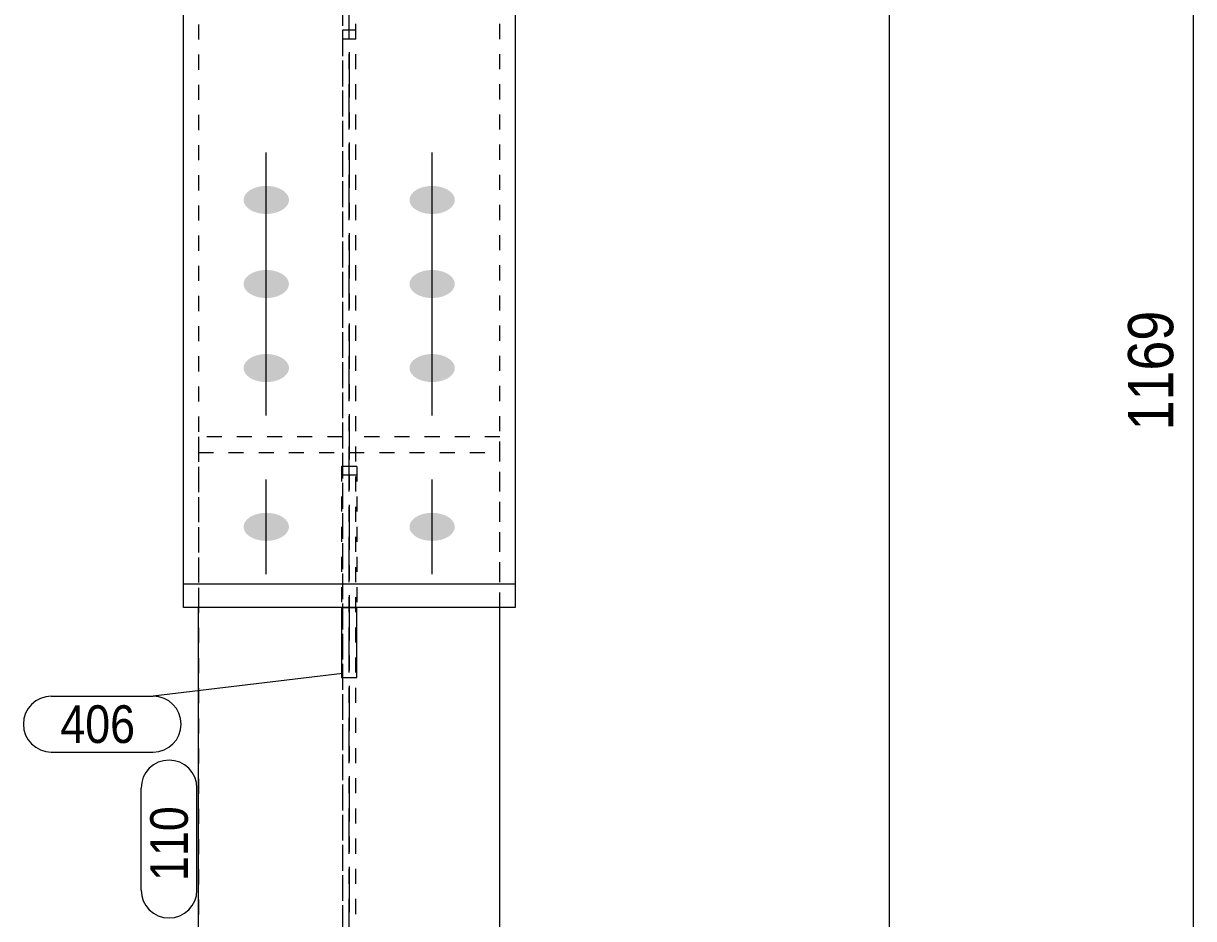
# Model space of a CAD drawing. Header units: millimetres. Extents: x 2 to 579, y 1 to 825.
# Drawn here: x 70.3 to 147.9, y 605.7 to 665 of the extents above; entities that cross this region are included whole.
import ezdxf

# ---------------------------------------------------------------- set-up
doc = ezdxf.new("R2010")
doc.units = ezdxf.units.MM
for name, pattern in [('XKITLINE00', [0]), ('XKITLINE01', [4, 1, -1, 1, -1]), ('XKITLINE03', [6, 3, -1, 1, -1])]:
    doc.linetypes.add(name, pattern=pattern)
for name, color, linetype, lineweight in [('Bolt', 3, 'Continuous', 0), ('Dimensions', 7, 'Continuous', 0), ('Part', 2, 'Continuous', 0), ('PartMark', 7, 'Continuous', 0)]:
    doc.layers.add(name, color=color, linetype=linetype, lineweight=lineweight)
doc.styles.add('ARIAL', font='ARIAL.TTF')

# ---------------------------------------------------------------- blocks, each defined once
blk = doc.blocks.new('*A30')
at = {"layer": 'Bolt'}
for points in [[(86.36, 652.395), (86.323, 652.396), (86.286, 652.398), (86.25, 652.4), (86.213, 652.402), (86.177, 652.405), (86.14, 652.409), (86.104, 652.413), (86.068, 652.418), (86.032, 652.423), (85.997, 652.429), (85.961, 652.435), (85.926, 652.442), (85.891, 652.449), (85.857, 652.457), (85.823, 652.466), (85.789, 652.475), (85.755, 652.484), (85.722, 652.494), (85.69, 652.505), (85.657, 652.516), (85.625, 652.527), (85.594, 652.539), (85.563, 652.552), (85.533, 652.564), (85.503, 652.578), (85.474, 652.592), (85.445, 652.606), (85.417, 652.621), (85.389, 652.636), (85.362, 652.651), (85.336, 652.667), (85.31, 652.683), (85.285, 652.7), (85.261, 652.717), (85.237, 652.735), (85.214, 652.752), (85.192, 652.771), (85.17, 652.789), (85.149, 652.808), (85.129, 652.827), (85.11, 652.846), (85.091, 652.866), (85.074, 652.886), (85.057, 652.906), (85.041, 652.927), (85.025, 652.947), (85.011, 652.968), (84.997, 652.99), (84.984, 653.011), (84.972, 653.032), (84.961, 653.054), (84.951, 653.076), (84.942, 653.098), (84.933, 653.12), (84.925, 653.143), (84.919, 653.165), (84.913, 653.187), (84.908, 653.21), (84.904, 653.233), (84.901, 653.255), (84.898, 653.278), (84.897, 653.301), (84.897, 653.324), (84.897, 653.347), (84.898, 653.369), (84.901, 653.392), (84.904, 653.415), (84.908, 653.437), (84.913, 653.46), (84.919, 653.482), (84.925, 653.505), (84.933, 653.527), (84.942, 653.549), (84.951, 653.571), (84.961, 653.593), (84.972, 653.615), (84.984, 653.637), (84.997, 653.658), (85.011, 653.679), (85.025, 653.7), (85.041, 653.721), (85.057, 653.741), (85.074, 653.761), (85.091, 653.781), (85.11, 653.801), (85.129, 653.821), (85.149, 653.84), (85.17, 653.858), (85.192, 653.877), (85.214, 653.895), (85.237, 653.913), (85.261, 653.93), (85.285, 653.947), (85.31, 653.964), (85.336, 653.98), (85.362, 653.996), (85.389, 654.012), (85.417, 654.027), (85.445, 654.042), (85.474, 654.056), (85.503, 654.07), (85.533, 654.083), (85.563, 654.096), (85.594, 654.108), (85.625, 654.12), (85.657, 654.132), (85.69, 654.143), (85.722, 654.153), (85.755, 654.163), (85.789, 654.173), (85.823, 654.182), (85.857, 654.19), (85.891, 654.198), (85.926, 654.206), (85.961, 654.212), (85.997, 654.219), (86.032, 654.225), (86.068, 654.23), (86.104, 654.235), (86.14, 654.239), (86.177, 654.242), (86.213, 654.245), (86.25, 654.248), (86.286, 654.25), (86.323, 654.251), (86.36, 654.252), (86.397, 654.252), (86.433, 654.252), (86.47, 654.251), (86.507, 654.25), (86.544, 654.248), (86.58, 654.245), (86.617, 654.242), (86.653, 654.239), (86.689, 654.235), (86.725, 654.23), (86.761, 654.225), (86.797, 654.219), (86.832, 654.212), (86.867, 654.206), (86.902, 654.198), (86.936, 654.19), (86.971, 654.182), (87.004, 654.173), (87.038, 654.163), (87.071, 654.153), (87.104, 654.143), (87.136, 654.132), (87.168, 654.12), (87.199, 654.108), (87.23, 654.096), (87.26, 654.083), (87.29, 654.07), (87.319, 654.056), (87.348, 654.042), (87.376, 654.027), (87.404, 654.012), (87.431, 653.996), (87.457, 653.98), (87.483, 653.964), (87.508, 653.947), (87.532, 653.93), (87.556, 653.913), (87.579, 653.895), (87.601, 653.877), (87.623, 653.858), (87.644, 653.84), (87.664, 653.821), (87.683, 653.801), (87.702, 653.781), (87.719, 653.761), (87.736, 653.741), (87.753, 653.721), (87.768, 653.7), (87.782, 653.679), (87.796, 653.658), (87.809, 653.637), (87.821, 653.615), (87.832, 653.593), (87.842, 653.571), (87.852, 653.549), (87.86, 653.527), (87.868, 653.505), (87.875, 653.482), (87.88, 653.46), (87.885, 653.437), (87.889, 653.415), (87.893, 653.392), (87.895, 653.369), (87.896, 653.347), (87.897, 653.324), (87.896, 653.301), (87.895, 653.278), (87.893, 653.255), (87.889, 653.233), (87.885, 653.21), (87.88, 653.187), (87.875, 653.165), (87.868, 653.143), (87.86, 653.12), (87.852, 653.098), (87.842, 653.076), (87.832, 653.054), (87.821, 653.032), (87.809, 653.011), (87.796, 652.99), (87.782, 652.968), (87.768, 652.947), (87.753, 652.927), (87.736, 652.906), (87.719, 652.886), (87.702, 652.866), (87.683, 652.846), (87.664, 652.827), (87.644, 652.808), (87.623, 652.789), (87.601, 652.771), (87.579, 652.752), (87.556, 652.735), (87.532, 652.717), (87.508, 652.7), (87.483, 652.683), (87.457, 652.667), (87.431, 652.651), (87.404, 652.636), (87.376, 652.621), (87.348, 652.606), (87.319, 652.592), (87.29, 652.578), (87.26, 652.564), (87.23, 652.552), (87.199, 652.539), (87.168, 652.527), (87.136, 652.516), (87.104, 652.505), (87.071, 652.494), (87.038, 652.484), (87.004, 652.475), (86.971, 652.466), (86.936, 652.457), (86.902, 652.449), (86.867, 652.442), (86.832, 652.435), (86.797, 652.429), (86.761, 652.423), (86.725, 652.418), (86.689, 652.413), (86.653, 652.409), (86.617, 652.405), (86.58, 652.402), (86.544, 652.4), (86.507, 652.398), (86.47, 652.396), (86.433, 652.395), (86.397, 652.395)], [(97.36, 652.395), (97.323, 652.396), (97.286, 652.398), (97.25, 652.4), (97.213, 652.402), (97.177, 652.405), (97.14, 652.409), (97.104, 652.413), (97.068, 652.418), (97.032, 652.423), (96.997, 652.429), (96.961, 652.435), (96.926, 652.442), (96.891, 652.449), (96.857, 652.457), (96.823, 652.466), (96.789, 652.475), (96.755, 652.484), (96.722, 652.494), (96.69, 652.505), (96.657, 652.516), (96.625, 652.527), (96.594, 652.539), (96.563, 652.552), (96.533, 652.564), (96.503, 652.578), (96.474, 652.592), (96.445, 652.606), (96.417, 652.621), (96.389, 652.636), (96.362, 652.651), (96.336, 652.667), (96.31, 652.683), (96.285, 652.7), (96.261, 652.717), (96.237, 652.735), (96.214, 652.752), (96.192, 652.771), (96.17, 652.789), (96.149, 652.808), (96.129, 652.827), (96.11, 652.846), (96.091, 652.866), (96.074, 652.886), (96.057, 652.906), (96.041, 652.927), (96.025, 652.947), (96.011, 652.968), (95.997, 652.99), (95.984, 653.011), (95.972, 653.032), (95.961, 653.054), (95.951, 653.076), (95.942, 653.098), (95.933, 653.12), (95.925, 653.143), (95.919, 653.165), (95.913, 653.187), (95.908, 653.21), (95.904, 653.233), (95.901, 653.255), (95.898, 653.278), (95.897, 653.301), (95.897, 653.324), (95.897, 653.347), (95.898, 653.369), (95.901, 653.392), (95.904, 653.415), (95.908, 653.437), (95.913, 653.46), (95.919, 653.482), (95.925, 653.505), (95.933, 653.527), (95.942, 653.549), (95.951, 653.571), (95.961, 653.593), (95.972, 653.615), (95.984, 653.637), (95.997, 653.658), (96.011, 653.679), (96.025, 653.7), (96.041, 653.721), (96.057, 653.741), (96.074, 653.761), (96.091, 653.781), (96.11, 653.801), (96.129, 653.821), (96.149, 653.84), (96.17, 653.858), (96.192, 653.877), (96.214, 653.895), (96.237, 653.913), (96.261, 653.93), (96.285, 653.947), (96.31, 653.964), (96.336, 653.98), (96.362, 653.996), (96.389, 654.012), (96.417, 654.027), (96.445, 654.042), (96.474, 654.056), (96.503, 654.07), (96.533, 654.083), (96.563, 654.096), (96.594, 654.108), (96.625, 654.12), (96.657, 654.132), (96.69, 654.143), (96.722, 654.153), (96.755, 654.163), (96.789, 654.173), (96.823, 654.182), (96.857, 654.19), (96.891, 654.198), (96.926, 654.206), (96.961, 654.212), (96.997, 654.219), (97.032, 654.225), (97.068, 654.23), (97.104, 654.235), (97.14, 654.239), (97.177, 654.242), (97.213, 654.245), (97.25, 654.248), (97.286, 654.25), (97.323, 654.251), (97.36, 654.252), (97.397, 654.252), (97.433, 654.252), (97.47, 654.251), (97.507, 654.25), (97.544, 654.248), (97.58, 654.245), (97.617, 654.242), (97.653, 654.239), (97.689, 654.235), (97.725, 654.23), (97.761, 654.225), (97.797, 654.219), (97.832, 654.212), (97.867, 654.206), (97.902, 654.198), (97.936, 654.19), (97.971, 654.182), (98.004, 654.173), (98.038, 654.163), (98.071, 654.153), (98.104, 654.143), (98.136, 654.132), (98.168, 654.12), (98.199, 654.108), (98.23, 654.096), (98.26, 654.083), (98.29, 654.07), (98.319, 654.056), (98.348, 654.042), (98.376, 654.027), (98.404, 654.012), (98.431, 653.996), (98.457, 653.98), (98.483, 653.964), (98.508, 653.947), (98.532, 653.93), (98.556, 653.913), (98.579, 653.895), (98.601, 653.877), (98.623, 653.858), (98.644, 653.84), (98.664, 653.821), (98.683, 653.801), (98.702, 653.781), (98.719, 653.761), (98.736, 653.741), (98.753, 653.721), (98.768, 653.7), (98.782, 653.679), (98.796, 653.658), (98.809, 653.637), (98.821, 653.615), (98.832, 653.593), (98.842, 653.571), (98.852, 653.549), (98.86, 653.527), (98.868, 653.505), (98.875, 653.482), (98.88, 653.46), (98.885, 653.437), (98.889, 653.415), (98.893, 653.392), (98.895, 653.369), (98.896, 653.347), (98.897, 653.324), (98.896, 653.301), (98.895, 653.278), (98.893, 653.255), (98.889, 653.233), (98.885, 653.21), (98.88, 653.187), (98.875, 653.165), (98.868, 653.143), (98.86, 653.12), (98.852, 653.098), (98.842, 653.076), (98.832, 653.054), (98.821, 653.032), (98.809, 653.011), (98.796, 652.99), (98.782, 652.968), (98.768, 652.947), (98.753, 652.927), (98.736, 652.906), (98.719, 652.886), (98.702, 652.866), (98.683, 652.846), (98.664, 652.827), (98.644, 652.808), (98.623, 652.789), (98.601, 652.771), (98.579, 652.752), (98.556, 652.735), (98.532, 652.717), (98.508, 652.7), (98.483, 652.683), (98.457, 652.667), (98.431, 652.651), (98.404, 652.636), (98.376, 652.621), (98.348, 652.606), (98.319, 652.592), (98.29, 652.578), (98.26, 652.564), (98.23, 652.552), (98.199, 652.539), (98.168, 652.527), (98.136, 652.516), (98.104, 652.505), (98.071, 652.494), (98.038, 652.484), (98.004, 652.475), (97.971, 652.466), (97.936, 652.457), (97.902, 652.449), (97.867, 652.442), (97.832, 652.435), (97.797, 652.429), (97.761, 652.423), (97.725, 652.418), (97.689, 652.413), (97.653, 652.409), (97.617, 652.405), (97.58, 652.402), (97.544, 652.4), (97.507, 652.398), (97.47, 652.396), (97.433, 652.395), (97.397, 652.395)], [(86.36, 646.823), (86.323, 646.824), (86.286, 646.826), (86.25, 646.828), (86.213, 646.83), (86.177, 646.833), (86.14, 646.837), (86.104, 646.841), (86.068, 646.846), (86.032, 646.851), (85.997, 646.857), (85.961, 646.863), (85.926, 646.87), (85.891, 646.877), (85.857, 646.885), (85.823, 646.894), (85.789, 646.903), (85.755, 646.912), (85.722, 646.922), (85.69, 646.933), (85.657, 646.944), (85.625, 646.955), (85.594, 646.967), (85.563, 646.98), (85.533, 646.993), (85.503, 647.006), (85.474, 647.02), (85.445, 647.034), (85.417, 647.049), (85.389, 647.064), (85.362, 647.079), (85.336, 647.095), (85.31, 647.112), (85.285, 647.128), (85.261, 647.145), (85.237, 647.163), (85.214, 647.181), (85.192, 647.199), (85.17, 647.217), (85.149, 647.236), (85.129, 647.255), (85.11, 647.274), (85.091, 647.294), (85.074, 647.314), (85.057, 647.334), (85.041, 647.355), (85.025, 647.376), (85.011, 647.396), (84.997, 647.418), (84.984, 647.439), (84.972, 647.461), (84.961, 647.482), (84.951, 647.504), (84.942, 647.526), (84.933, 647.548), (84.925, 647.571), (84.919, 647.593), (84.913, 647.616), (84.908, 647.638), (84.904, 647.661), (84.901, 647.684), (84.898, 647.706), (84.897, 647.729), (84.897, 647.752), (84.897, 647.775), (84.898, 647.797), (84.901, 647.82), (84.904, 647.843), (84.908, 647.866), (84.913, 647.888), (84.919, 647.911), (84.925, 647.933), (84.933, 647.955), (84.942, 647.977), (84.951, 648), (84.961, 648.021), (84.972, 648.043), (84.984, 648.065), (84.997, 648.086), (85.011, 648.107), (85.025, 648.128), (85.041, 648.149), (85.057, 648.169), (85.074, 648.19), (85.091, 648.21), (85.11, 648.229), (85.129, 648.249), (85.149, 648.268), (85.17, 648.287), (85.192, 648.305), (85.214, 648.323), (85.237, 648.341), (85.261, 648.358), (85.285, 648.375), (85.31, 648.392), (85.336, 648.409), (85.362, 648.424), (85.389, 648.44), (85.417, 648.455), (85.445, 648.47), (85.474, 648.484), (85.503, 648.498), (85.533, 648.511), (85.563, 648.524), (85.594, 648.536), (85.625, 648.548), (85.657, 648.56), (85.69, 648.571), (85.722, 648.581), (85.755, 648.591), (85.789, 648.601), (85.823, 648.61), (85.857, 648.618), (85.891, 648.626), (85.926, 648.634), (85.961, 648.641), (85.997, 648.647), (86.032, 648.653), (86.068, 648.658), (86.104, 648.663), (86.14, 648.667), (86.177, 648.67), (86.213, 648.674), (86.25, 648.676), (86.286, 648.678), (86.323, 648.679), (86.36, 648.68), (86.397, 648.681), (86.433, 648.68), (86.47, 648.679), (86.507, 648.678), (86.544, 648.676), (86.58, 648.674), (86.617, 648.67), (86.653, 648.667), (86.689, 648.663), (86.725, 648.658), (86.761, 648.653), (86.797, 648.647), (86.832, 648.641), (86.867, 648.634), (86.902, 648.626), (86.936, 648.618), (86.971, 648.61), (87.004, 648.601), (87.038, 648.591), (87.071, 648.581), (87.104, 648.571), (87.136, 648.56), (87.168, 648.548), (87.199, 648.536), (87.23, 648.524), (87.26, 648.511), (87.29, 648.498), (87.319, 648.484), (87.348, 648.47), (87.376, 648.455), (87.404, 648.44), (87.431, 648.424), (87.457, 648.409), (87.483, 648.392), (87.508, 648.375), (87.532, 648.358), (87.556, 648.341), (87.579, 648.323), (87.601, 648.305), (87.623, 648.287), (87.644, 648.268), (87.664, 648.249), (87.683, 648.229), (87.702, 648.21), (87.719, 648.19), (87.736, 648.169), (87.753, 648.149), (87.768, 648.128), (87.782, 648.107), (87.796, 648.086), (87.809, 648.065), (87.821, 648.043), (87.832, 648.021), (87.842, 648), (87.852, 647.977), (87.86, 647.955), (87.868, 647.933), (87.875, 647.911), (87.88, 647.888), (87.885, 647.866), (87.889, 647.843), (87.893, 647.82), (87.895, 647.797), (87.896, 647.775), (87.897, 647.752), (87.896, 647.729), (87.895, 647.706), (87.893, 647.684), (87.889, 647.661), (87.885, 647.638), (87.88, 647.616), (87.875, 647.593), (87.868, 647.571), (87.86, 647.548), (87.852, 647.526), (87.842, 647.504), (87.832, 647.482), (87.821, 647.461), (87.809, 647.439), (87.796, 647.418), (87.782, 647.396), (87.768, 647.376), (87.753, 647.355), (87.736, 647.334), (87.719, 647.314), (87.702, 647.294), (87.683, 647.274), (87.664, 647.255), (87.644, 647.236), (87.623, 647.217), (87.601, 647.199), (87.579, 647.181), (87.556, 647.163), (87.532, 647.145), (87.508, 647.128), (87.483, 647.112), (87.457, 647.095), (87.431, 647.079), (87.404, 647.064), (87.376, 647.049), (87.348, 647.034), (87.319, 647.02), (87.29, 647.006), (87.26, 646.993), (87.23, 646.98), (87.199, 646.967), (87.168, 646.955), (87.136, 646.944), (87.104, 646.933), (87.071, 646.922), (87.038, 646.912), (87.004, 646.903), (86.971, 646.894), (86.936, 646.885), (86.902, 646.877), (86.867, 646.87), (86.832, 646.863), (86.797, 646.857), (86.761, 646.851), (86.725, 646.846), (86.689, 646.841), (86.653, 646.837), (86.617, 646.833), (86.58, 646.83), (86.544, 646.828), (86.507, 646.826), (86.47, 646.824), (86.433, 646.823), (86.397, 646.823)], [(97.36, 646.823), (97.323, 646.824), (97.286, 646.826), (97.25, 646.828), (97.213, 646.83), (97.177, 646.833), (97.14, 646.837), (97.104, 646.841), (97.068, 646.846), (97.032, 646.851), (96.997, 646.857), (96.961, 646.863), (96.926, 646.87), (96.891, 646.877), (96.857, 646.885), (96.823, 646.894), (96.789, 646.903), (96.755, 646.912), (96.722, 646.922), (96.69, 646.933), (96.657, 646.944), (96.625, 646.955), (96.594, 646.967), (96.563, 646.98), (96.533, 646.993), (96.503, 647.006), (96.474, 647.02), (96.445, 647.034), (96.417, 647.049), (96.389, 647.064), (96.362, 647.079), (96.336, 647.095), (96.31, 647.112), (96.285, 647.128), (96.261, 647.145), (96.237, 647.163), (96.214, 647.181), (96.192, 647.199), (96.17, 647.217), (96.149, 647.236), (96.129, 647.255), (96.11, 647.274), (96.091, 647.294), (96.074, 647.314), (96.057, 647.334), (96.041, 647.355), (96.025, 647.376), (96.011, 647.396), (95.997, 647.418), (95.984, 647.439), (95.972, 647.461), (95.961, 647.482), (95.951, 647.504), (95.942, 647.526), (95.933, 647.548), (95.925, 647.571), (95.919, 647.593), (95.913, 647.616), (95.908, 647.638), (95.904, 647.661), (95.901, 647.684), (95.898, 647.706), (95.897, 647.729), (95.897, 647.752), (95.897, 647.775), (95.898, 647.797), (95.901, 647.82), (95.904, 647.843), (95.908, 647.866), (95.913, 647.888), (95.919, 647.911), (95.925, 647.933), (95.933, 647.955), (95.942, 647.977), (95.951, 648), (95.961, 648.021), (95.972, 648.043), (95.984, 648.065), (95.997, 648.086), (96.011, 648.107), (96.025, 648.128), (96.041, 648.149), (96.057, 648.169), (96.074, 648.19), (96.091, 648.21), (96.11, 648.229), (96.129, 648.249), (96.149, 648.268), (96.17, 648.287), (96.192, 648.305), (96.214, 648.323), (96.237, 648.341), (96.261, 648.358), (96.285, 648.375), (96.31, 648.392), (96.336, 648.409), (96.362, 648.424), (96.389, 648.44), (96.417, 648.455), (96.445, 648.47), (96.474, 648.484), (96.503, 648.498), (96.533, 648.511), (96.563, 648.524), (96.594, 648.536), (96.625, 648.548), (96.657, 648.56), (96.69, 648.571), (96.722, 648.581), (96.755, 648.591), (96.789, 648.601), (96.823, 648.61), (96.857, 648.618), (96.891, 648.626), (96.926, 648.634), (96.961, 648.641), (96.997, 648.647), (97.032, 648.653), (97.068, 648.658), (97.104, 648.663), (97.14, 648.667), (97.177, 648.67), (97.213, 648.674), (97.25, 648.676), (97.286, 648.678), (97.323, 648.679), (97.36, 648.68), (97.397, 648.681), (97.433, 648.68), (97.47, 648.679), (97.507, 648.678), (97.544, 648.676), (97.58, 648.674), (97.617, 648.67), (97.653, 648.667), (97.689, 648.663), (97.725, 648.658), (97.761, 648.653), (97.797, 648.647), (97.832, 648.641), (97.867, 648.634), (97.902, 648.626), (97.936, 648.618), (97.971, 648.61), (98.004, 648.601), (98.038, 648.591), (98.071, 648.581), (98.104, 648.571), (98.136, 648.56), (98.168, 648.548), (98.199, 648.536), (98.23, 648.524), (98.26, 648.511), (98.29, 648.498), (98.319, 648.484), (98.348, 648.47), (98.376, 648.455), (98.404, 648.44), (98.431, 648.424), (98.457, 648.409), (98.483, 648.392), (98.508, 648.375), (98.532, 648.358), (98.556, 648.341), (98.579, 648.323), (98.601, 648.305), (98.623, 648.287), (98.644, 648.268), (98.664, 648.249), (98.683, 648.229), (98.702, 648.21), (98.719, 648.19), (98.736, 648.169), (98.753, 648.149), (98.768, 648.128), (98.782, 648.107), (98.796, 648.086), (98.809, 648.065), (98.821, 648.043), (98.832, 648.021), (98.842, 648), (98.852, 647.977), (98.86, 647.955), (98.868, 647.933), (98.875, 647.911), (98.88, 647.888), (98.885, 647.866), (98.889, 647.843), (98.893, 647.82), (98.895, 647.797), (98.896, 647.775), (98.897, 647.752), (98.896, 647.729), (98.895, 647.706), (98.893, 647.684), (98.889, 647.661), (98.885, 647.638), (98.88, 647.616), (98.875, 647.593), (98.868, 647.571), (98.86, 647.548), (98.852, 647.526), (98.842, 647.504), (98.832, 647.482), (98.821, 647.461), (98.809, 647.439), (98.796, 647.418), (98.782, 647.396), (98.768, 647.376), (98.753, 647.355), (98.736, 647.334), (98.719, 647.314), (98.702, 647.294), (98.683, 647.274), (98.664, 647.255), (98.644, 647.236), (98.623, 647.217), (98.601, 647.199), (98.579, 647.181), (98.556, 647.163), (98.532, 647.145), (98.508, 647.128), (98.483, 647.112), (98.457, 647.095), (98.431, 647.079), (98.404, 647.064), (98.376, 647.049), (98.348, 647.034), (98.319, 647.02), (98.29, 647.006), (98.26, 646.993), (98.23, 646.98), (98.199, 646.967), (98.168, 646.955), (98.136, 646.944), (98.104, 646.933), (98.071, 646.922), (98.038, 646.912), (98.004, 646.903), (97.971, 646.894), (97.936, 646.885), (97.902, 646.877), (97.867, 646.87), (97.832, 646.863), (97.797, 646.857), (97.761, 646.851), (97.725, 646.846), (97.689, 646.841), (97.653, 646.837), (97.617, 646.833), (97.58, 646.83), (97.544, 646.828), (97.507, 646.826), (97.47, 646.824), (97.433, 646.823), (97.397, 646.823)], [(86.36, 641.252), (86.323, 641.252), (86.286, 641.254), (86.25, 641.256), (86.213, 641.258), (86.177, 641.261), (86.14, 641.265), (86.104, 641.269), (86.068, 641.274), (86.032, 641.279), (85.997, 641.285), (85.961, 641.291), (85.926, 641.298), (85.891, 641.306), (85.857, 641.314), (85.823, 641.322), (85.789, 641.331), (85.755, 641.34), (85.722, 641.35), (85.69, 641.361), (85.657, 641.372), (85.625, 641.383), (85.594, 641.395), (85.563, 641.408), (85.533, 641.421), (85.503, 641.434), (85.474, 641.448), (85.445, 641.462), (85.417, 641.477), (85.389, 641.492), (85.362, 641.507), (85.336, 641.523), (85.31, 641.54), (85.285, 641.556), (85.261, 641.573), (85.237, 641.591), (85.214, 641.609), (85.192, 641.627), (85.17, 641.645), (85.149, 641.664), (85.129, 641.683), (85.11, 641.703), (85.091, 641.722), (85.074, 641.742), (85.057, 641.762), (85.041, 641.783), (85.025, 641.804), (85.011, 641.825), (84.997, 641.846), (84.984, 641.867), (84.972, 641.889), (84.961, 641.91), (84.951, 641.932), (84.942, 641.954), (84.933, 641.977), (84.925, 641.999), (84.919, 642.021), (84.913, 642.044), (84.908, 642.066), (84.904, 642.089), (84.901, 642.112), (84.898, 642.134), (84.897, 642.157), (84.897, 642.18), (84.897, 642.203), (84.898, 642.226), (84.901, 642.248), (84.904, 642.271), (84.908, 642.294), (84.913, 642.316), (84.919, 642.339), (84.925, 642.361), (84.933, 642.383), (84.942, 642.406), (84.951, 642.428), (84.961, 642.45), (84.972, 642.471), (84.984, 642.493), (84.997, 642.514), (85.011, 642.535), (85.025, 642.556), (85.041, 642.577), (85.057, 642.598), (85.074, 642.618), (85.091, 642.638), (85.11, 642.657), (85.129, 642.677), (85.149, 642.696), (85.17, 642.715), (85.192, 642.733), (85.214, 642.751), (85.237, 642.769), (85.261, 642.787), (85.285, 642.804), (85.31, 642.82), (85.336, 642.837), (85.362, 642.853), (85.389, 642.868), (85.417, 642.883), (85.445, 642.898), (85.474, 642.912), (85.503, 642.926), (85.533, 642.939), (85.563, 642.952), (85.594, 642.965), (85.625, 642.977), (85.657, 642.988), (85.69, 642.999), (85.722, 643.009), (85.755, 643.019), (85.789, 643.029), (85.823, 643.038), (85.857, 643.046), (85.891, 643.054), (85.926, 643.062), (85.961, 643.069), (85.997, 643.075), (86.032, 643.081), (86.068, 643.086), (86.104, 643.091), (86.14, 643.095), (86.177, 643.099), (86.213, 643.102), (86.25, 643.104), (86.286, 643.106), (86.323, 643.108), (86.36, 643.108), (86.397, 643.109), (86.433, 643.108), (86.47, 643.108), (86.507, 643.106), (86.544, 643.104), (86.58, 643.102), (86.617, 643.099), (86.653, 643.095), (86.689, 643.091), (86.725, 643.086), (86.761, 643.081), (86.797, 643.075), (86.832, 643.069), (86.867, 643.062), (86.902, 643.054), (86.936, 643.046), (86.971, 643.038), (87.004, 643.029), (87.038, 643.019), (87.071, 643.009), (87.104, 642.999), (87.136, 642.988), (87.168, 642.977), (87.199, 642.965), (87.23, 642.952), (87.26, 642.939), (87.29, 642.926), (87.319, 642.912), (87.348, 642.898), (87.376, 642.883), (87.404, 642.868), (87.431, 642.853), (87.457, 642.837), (87.483, 642.82), (87.508, 642.804), (87.532, 642.787), (87.556, 642.769), (87.579, 642.751), (87.601, 642.733), (87.623, 642.715), (87.644, 642.696), (87.664, 642.677), (87.683, 642.657), (87.702, 642.638), (87.719, 642.618), (87.736, 642.598), (87.753, 642.577), (87.768, 642.556), (87.782, 642.535), (87.796, 642.514), (87.809, 642.493), (87.821, 642.471), (87.832, 642.45), (87.842, 642.428), (87.852, 642.406), (87.86, 642.383), (87.868, 642.361), (87.875, 642.339), (87.88, 642.316), (87.885, 642.294), (87.889, 642.271), (87.893, 642.248), (87.895, 642.226), (87.896, 642.203), (87.897, 642.18), (87.896, 642.157), (87.895, 642.134), (87.893, 642.112), (87.889, 642.089), (87.885, 642.066), (87.88, 642.044), (87.875, 642.021), (87.868, 641.999), (87.86, 641.977), (87.852, 641.954), (87.842, 641.932), (87.832, 641.91), (87.821, 641.889), (87.809, 641.867), (87.796, 641.846), (87.782, 641.825), (87.768, 641.804), (87.753, 641.783), (87.736, 641.762), (87.719, 641.742), (87.702, 641.722), (87.683, 641.703), (87.664, 641.683), (87.644, 641.664), (87.623, 641.645), (87.601, 641.627), (87.579, 641.609), (87.556, 641.591), (87.532, 641.573), (87.508, 641.556), (87.483, 641.54), (87.457, 641.523), (87.431, 641.507), (87.404, 641.492), (87.376, 641.477), (87.348, 641.462), (87.319, 641.448), (87.29, 641.434), (87.26, 641.421), (87.23, 641.408), (87.199, 641.395), (87.168, 641.383), (87.136, 641.372), (87.104, 641.361), (87.071, 641.35), (87.038, 641.34), (87.004, 641.331), (86.971, 641.322), (86.936, 641.314), (86.902, 641.306), (86.867, 641.298), (86.832, 641.291), (86.797, 641.285), (86.761, 641.279), (86.725, 641.274), (86.689, 641.269), (86.653, 641.265), (86.617, 641.261), (86.58, 641.258), (86.544, 641.256), (86.507, 641.254), (86.47, 641.252), (86.433, 641.252), (86.397, 641.251)], [(97.36, 641.252), (97.323, 641.252), (97.286, 641.254), (97.25, 641.256), (97.213, 641.258), (97.177, 641.261), (97.14, 641.265), (97.104, 641.269), (97.068, 641.274), (97.032, 641.279), (96.997, 641.285), (96.961, 641.291), (96.926, 641.298), (96.891, 641.306), (96.857, 641.314), (96.823, 641.322), (96.789, 641.331), (96.755, 641.34), (96.722, 641.35), (96.69, 641.361), (96.657, 641.372), (96.625, 641.383), (96.594, 641.395), (96.563, 641.408), (96.533, 641.421), (96.503, 641.434), (96.474, 641.448), (96.445, 641.462), (96.417, 641.477), (96.389, 641.492), (96.362, 641.507), (96.336, 641.523), (96.31, 641.54), (96.285, 641.556), (96.261, 641.573), (96.237, 641.591), (96.214, 641.609), (96.192, 641.627), (96.17, 641.645), (96.149, 641.664), (96.129, 641.683), (96.11, 641.703), (96.091, 641.722), (96.074, 641.742), (96.057, 641.762), (96.041, 641.783), (96.025, 641.804), (96.011, 641.825), (95.997, 641.846), (95.984, 641.867), (95.972, 641.889), (95.961, 641.91), (95.951, 641.932), (95.942, 641.954), (95.933, 641.977), (95.925, 641.999), (95.919, 642.021), (95.913, 642.044), (95.908, 642.066), (95.904, 642.089), (95.901, 642.112), (95.898, 642.134), (95.897, 642.157), (95.897, 642.18), (95.897, 642.203), (95.898, 642.226), (95.901, 642.248), (95.904, 642.271), (95.908, 642.294), (95.913, 642.316), (95.919, 642.339), (95.925, 642.361), (95.933, 642.383), (95.942, 642.406), (95.951, 642.428), (95.961, 642.45), (95.972, 642.471), (95.984, 642.493), (95.997, 642.514), (96.011, 642.535), (96.025, 642.556), (96.041, 642.577), (96.057, 642.598), (96.074, 642.618), (96.091, 642.638), (96.11, 642.657), (96.129, 642.677), (96.149, 642.696), (96.17, 642.715), (96.192, 642.733), (96.214, 642.751), (96.237, 642.769), (96.261, 642.787), (96.285, 642.804), (96.31, 642.82), (96.336, 642.837), (96.362, 642.853), (96.389, 642.868), (96.417, 642.883), (96.445, 642.898), (96.474, 642.912), (96.503, 642.926), (96.533, 642.939), (96.563, 642.952), (96.594, 642.965), (96.625, 642.977), (96.657, 642.988), (96.69, 642.999), (96.722, 643.009), (96.755, 643.019), (96.789, 643.029), (96.823, 643.038), (96.857, 643.046), (96.891, 643.054), (96.926, 643.062), (96.961, 643.069), (96.997, 643.075), (97.032, 643.081), (97.068, 643.086), (97.104, 643.091), (97.14, 643.095), (97.177, 643.099), (97.213, 643.102), (97.25, 643.104), (97.286, 643.106), (97.323, 643.108), (97.36, 643.108), (97.397, 643.109), (97.433, 643.108), (97.47, 643.108), (97.507, 643.106), (97.544, 643.104), (97.58, 643.102), (97.617, 643.099), (97.653, 643.095), (97.689, 643.091), (97.725, 643.086), (97.761, 643.081), (97.797, 643.075), (97.832, 643.069), (97.867, 643.062), (97.902, 643.054), (97.936, 643.046), (97.971, 643.038), (98.004, 643.029), (98.038, 643.019), (98.071, 643.009), (98.104, 642.999), (98.136, 642.988), (98.168, 642.977), (98.199, 642.965), (98.23, 642.952), (98.26, 642.939), (98.29, 642.926), (98.319, 642.912), (98.348, 642.898), (98.376, 642.883), (98.404, 642.868), (98.431, 642.853), (98.457, 642.837), (98.483, 642.82), (98.508, 642.804), (98.532, 642.787), (98.556, 642.769), (98.579, 642.751), (98.601, 642.733), (98.623, 642.715), (98.644, 642.696), (98.664, 642.677), (98.683, 642.657), (98.702, 642.638), (98.719, 642.618), (98.736, 642.598), (98.753, 642.577), (98.768, 642.556), (98.782, 642.535), (98.796, 642.514), (98.809, 642.493), (98.821, 642.471), (98.832, 642.45), (98.842, 642.428), (98.852, 642.406), (98.86, 642.383), (98.868, 642.361), (98.875, 642.339), (98.88, 642.316), (98.885, 642.294), (98.889, 642.271), (98.893, 642.248), (98.895, 642.226), (98.896, 642.203), (98.897, 642.18), (98.896, 642.157), (98.895, 642.134), (98.893, 642.112), (98.889, 642.089), (98.885, 642.066), (98.88, 642.044), (98.875, 642.021), (98.868, 641.999), (98.86, 641.977), (98.852, 641.954), (98.842, 641.932), (98.832, 641.91), (98.821, 641.889), (98.809, 641.867), (98.796, 641.846), (98.782, 641.825), (98.768, 641.804), (98.753, 641.783), (98.736, 641.762), (98.719, 641.742), (98.702, 641.722), (98.683, 641.703), (98.664, 641.683), (98.644, 641.664), (98.623, 641.645), (98.601, 641.627), (98.579, 641.609), (98.556, 641.591), (98.532, 641.573), (98.508, 641.556), (98.483, 641.54), (98.457, 641.523), (98.431, 641.507), (98.404, 641.492), (98.376, 641.477), (98.348, 641.462), (98.319, 641.448), (98.29, 641.434), (98.26, 641.421), (98.23, 641.408), (98.199, 641.395), (98.168, 641.383), (98.136, 641.372), (98.104, 641.361), (98.071, 641.35), (98.038, 641.34), (98.004, 641.331), (97.971, 641.322), (97.936, 641.314), (97.902, 641.306), (97.867, 641.298), (97.832, 641.291), (97.797, 641.285), (97.761, 641.279), (97.725, 641.274), (97.689, 641.269), (97.653, 641.265), (97.617, 641.261), (97.58, 641.258), (97.544, 641.256), (97.507, 641.254), (97.47, 641.252), (97.433, 641.252), (97.397, 641.251)], [(86.36, 630.727), (86.323, 630.728), (86.286, 630.729), (86.25, 630.731), (86.213, 630.734), (86.177, 630.737), (86.14, 630.74), (86.104, 630.745), (86.068, 630.749), (86.032, 630.755), (85.997, 630.76), (85.961, 630.767), (85.926, 630.774), (85.891, 630.781), (85.857, 630.789), (85.823, 630.797), (85.789, 630.806), (85.755, 630.816), (85.722, 630.826), (85.69, 630.836), (85.657, 630.847), (85.625, 630.859), (85.594, 630.871), (85.563, 630.883), (85.533, 630.896), (85.503, 630.909), (85.474, 630.923), (85.445, 630.937), (85.417, 630.952), (85.389, 630.967), (85.362, 630.983), (85.336, 630.999), (85.31, 631.015), (85.285, 631.032), (85.261, 631.049), (85.237, 631.066), (85.214, 631.084), (85.192, 631.102), (85.17, 631.121), (85.149, 631.139), (85.129, 631.159), (85.11, 631.178), (85.091, 631.198), (85.074, 631.218), (85.057, 631.238), (85.041, 631.258), (85.025, 631.279), (85.011, 631.3), (84.997, 631.321), (84.984, 631.342), (84.972, 631.364), (84.961, 631.386), (84.951, 631.408), (84.942, 631.43), (84.933, 631.452), (84.925, 631.474), (84.919, 631.497), (84.913, 631.519), (84.908, 631.542), (84.904, 631.564), (84.901, 631.587), (84.898, 631.61), (84.897, 631.633), (84.897, 631.655), (84.897, 631.678), (84.898, 631.701), (84.901, 631.724), (84.904, 631.746), (84.908, 631.769), (84.913, 631.792), (84.919, 631.814), (84.925, 631.837), (84.933, 631.859), (84.942, 631.881), (84.951, 631.903), (84.961, 631.925), (84.972, 631.947), (84.984, 631.968), (84.997, 631.99), (85.011, 632.011), (85.025, 632.032), (85.041, 632.052), (85.057, 632.073), (85.074, 632.093), (85.091, 632.113), (85.11, 632.133), (85.129, 632.152), (85.149, 632.171), (85.17, 632.19), (85.192, 632.209), (85.214, 632.227), (85.237, 632.244), (85.261, 632.262), (85.285, 632.279), (85.31, 632.296), (85.336, 632.312), (85.362, 632.328), (85.389, 632.343), (85.417, 632.359), (85.445, 632.373), (85.474, 632.387), (85.503, 632.401), (85.533, 632.415), (85.563, 632.427), (85.594, 632.44), (85.625, 632.452), (85.657, 632.463), (85.69, 632.474), (85.722, 632.485), (85.755, 632.495), (85.789, 632.504), (85.823, 632.513), (85.857, 632.522), (85.891, 632.53), (85.926, 632.537), (85.961, 632.544), (85.997, 632.55), (86.032, 632.556), (86.068, 632.561), (86.104, 632.566), (86.14, 632.57), (86.177, 632.574), (86.213, 632.577), (86.25, 632.58), (86.286, 632.581), (86.323, 632.583), (86.36, 632.584), (86.397, 632.584), (86.433, 632.584), (86.47, 632.583), (86.507, 632.581), (86.544, 632.58), (86.58, 632.577), (86.617, 632.574), (86.653, 632.57), (86.689, 632.566), (86.725, 632.561), (86.761, 632.556), (86.797, 632.55), (86.832, 632.544), (86.867, 632.537), (86.902, 632.53), (86.936, 632.522), (86.971, 632.513), (87.004, 632.504), (87.038, 632.495), (87.071, 632.485), (87.104, 632.474), (87.136, 632.463), (87.168, 632.452), (87.199, 632.44), (87.23, 632.427), (87.26, 632.415), (87.29, 632.401), (87.319, 632.387), (87.348, 632.373), (87.376, 632.359), (87.404, 632.343), (87.431, 632.328), (87.457, 632.312), (87.483, 632.296), (87.508, 632.279), (87.532, 632.262), (87.556, 632.244), (87.579, 632.227), (87.601, 632.209), (87.623, 632.19), (87.644, 632.171), (87.664, 632.152), (87.683, 632.133), (87.702, 632.113), (87.719, 632.093), (87.736, 632.073), (87.753, 632.052), (87.768, 632.032), (87.782, 632.011), (87.796, 631.99), (87.809, 631.968), (87.821, 631.947), (87.832, 631.925), (87.842, 631.903), (87.852, 631.881), (87.86, 631.859), (87.868, 631.837), (87.875, 631.814), (87.88, 631.792), (87.885, 631.769), (87.889, 631.746), (87.893, 631.724), (87.895, 631.701), (87.896, 631.678), (87.897, 631.655), (87.896, 631.633), (87.895, 631.61), (87.893, 631.587), (87.889, 631.564), (87.885, 631.542), (87.88, 631.519), (87.875, 631.497), (87.868, 631.474), (87.86, 631.452), (87.852, 631.43), (87.842, 631.408), (87.832, 631.386), (87.821, 631.364), (87.809, 631.342), (87.796, 631.321), (87.782, 631.3), (87.768, 631.279), (87.753, 631.258), (87.736, 631.238), (87.719, 631.218), (87.702, 631.198), (87.683, 631.178), (87.664, 631.159), (87.644, 631.139), (87.623, 631.121), (87.601, 631.102), (87.579, 631.084), (87.556, 631.066), (87.532, 631.049), (87.508, 631.032), (87.483, 631.015), (87.457, 630.999), (87.431, 630.983), (87.404, 630.967), (87.376, 630.952), (87.348, 630.937), (87.319, 630.923), (87.29, 630.909), (87.26, 630.896), (87.23, 630.883), (87.199, 630.871), (87.168, 630.859), (87.136, 630.847), (87.104, 630.836), (87.071, 630.826), (87.038, 630.816), (87.004, 630.806), (86.971, 630.797), (86.936, 630.789), (86.902, 630.781), (86.867, 630.774), (86.832, 630.767), (86.797, 630.76), (86.761, 630.755), (86.725, 630.749), (86.689, 630.745), (86.653, 630.74), (86.617, 630.737), (86.58, 630.734), (86.544, 630.731), (86.507, 630.729), (86.47, 630.728), (86.433, 630.727), (86.397, 630.727)], [(97.36, 630.727), (97.323, 630.728), (97.286, 630.729), (97.25, 630.731), (97.213, 630.734), (97.177, 630.737), (97.14, 630.74), (97.104, 630.745), (97.068, 630.749), (97.032, 630.755), (96.997, 630.76), (96.961, 630.767), (96.926, 630.774), (96.891, 630.781), (96.857, 630.789), (96.823, 630.797), (96.789, 630.806), (96.755, 630.816), (96.722, 630.826), (96.69, 630.836), (96.657, 630.847), (96.625, 630.859), (96.594, 630.871), (96.563, 630.883), (96.533, 630.896), (96.503, 630.909), (96.474, 630.923), (96.445, 630.937), (96.417, 630.952), (96.389, 630.967), (96.362, 630.983), (96.336, 630.999), (96.31, 631.015), (96.285, 631.032), (96.261, 631.049), (96.237, 631.066), (96.214, 631.084), (96.192, 631.102), (96.17, 631.121), (96.149, 631.139), (96.129, 631.159), (96.11, 631.178), (96.091, 631.198), (96.074, 631.218), (96.057, 631.238), (96.041, 631.258), (96.025, 631.279), (96.011, 631.3), (95.997, 631.321), (95.984, 631.342), (95.972, 631.364), (95.961, 631.386), (95.951, 631.408), (95.942, 631.43), (95.933, 631.452), (95.925, 631.474), (95.919, 631.497), (95.913, 631.519), (95.908, 631.542), (95.904, 631.564), (95.901, 631.587), (95.898, 631.61), (95.897, 631.633), (95.897, 631.655), (95.897, 631.678), (95.898, 631.701), (95.901, 631.724), (95.904, 631.746), (95.908, 631.769), (95.913, 631.792), (95.919, 631.814), (95.925, 631.837), (95.933, 631.859), (95.942, 631.881), (95.951, 631.903), (95.961, 631.925), (95.972, 631.947), (95.984, 631.968), (95.997, 631.99), (96.011, 632.011), (96.025, 632.032), (96.041, 632.052), (96.057, 632.073), (96.074, 632.093), (96.091, 632.113), (96.11, 632.133), (96.129, 632.152), (96.149, 632.171), (96.17, 632.19), (96.192, 632.209), (96.214, 632.227), (96.237, 632.244), (96.261, 632.262), (96.285, 632.279), (96.31, 632.296), (96.336, 632.312), (96.362, 632.328), (96.389, 632.343), (96.417, 632.359), (96.445, 632.373), (96.474, 632.387), (96.503, 632.401), (96.533, 632.415), (96.563, 632.427), (96.594, 632.44), (96.625, 632.452), (96.657, 632.463), (96.69, 632.474), (96.722, 632.485), (96.755, 632.495), (96.789, 632.504), (96.823, 632.513), (96.857, 632.522), (96.891, 632.53), (96.926, 632.537), (96.961, 632.544), (96.997, 632.55), (97.032, 632.556), (97.068, 632.561), (97.104, 632.566), (97.14, 632.57), (97.177, 632.574), (97.213, 632.577), (97.25, 632.58), (97.286, 632.581), (97.323, 632.583), (97.36, 632.584), (97.397, 632.584), (97.433, 632.584), (97.47, 632.583), (97.507, 632.581), (97.544, 632.58), (97.58, 632.577), (97.617, 632.574), (97.653, 632.57), (97.689, 632.566), (97.725, 632.561), (97.761, 632.556), (97.797, 632.55), (97.832, 632.544), (97.867, 632.537), (97.902, 632.53), (97.936, 632.522), (97.971, 632.513), (98.004, 632.504), (98.038, 632.495), (98.071, 632.485), (98.104, 632.474), (98.136, 632.463), (98.168, 632.452), (98.199, 632.44), (98.23, 632.427), (98.26, 632.415), (98.29, 632.401), (98.319, 632.387), (98.348, 632.373), (98.376, 632.359), (98.404, 632.343), (98.431, 632.328), (98.457, 632.312), (98.483, 632.296), (98.508, 632.279), (98.532, 632.262), (98.556, 632.244), (98.579, 632.227), (98.601, 632.209), (98.623, 632.19), (98.644, 632.171), (98.664, 632.152), (98.683, 632.133), (98.702, 632.113), (98.719, 632.093), (98.736, 632.073), (98.753, 632.052), (98.768, 632.032), (98.782, 632.011), (98.796, 631.99), (98.809, 631.968), (98.821, 631.947), (98.832, 631.925), (98.842, 631.903), (98.852, 631.881), (98.86, 631.859), (98.868, 631.837), (98.875, 631.814), (98.88, 631.792), (98.885, 631.769), (98.889, 631.746), (98.893, 631.724), (98.895, 631.701), (98.896, 631.678), (98.897, 631.655), (98.896, 631.633), (98.895, 631.61), (98.893, 631.587), (98.889, 631.564), (98.885, 631.542), (98.88, 631.519), (98.875, 631.497), (98.868, 631.474), (98.86, 631.452), (98.852, 631.43), (98.842, 631.408), (98.832, 631.386), (98.821, 631.364), (98.809, 631.342), (98.796, 631.321), (98.782, 631.3), (98.768, 631.279), (98.753, 631.258), (98.736, 631.238), (98.719, 631.218), (98.702, 631.198), (98.683, 631.178), (98.664, 631.159), (98.644, 631.139), (98.623, 631.121), (98.601, 631.102), (98.579, 631.084), (98.556, 631.066), (98.532, 631.049), (98.508, 631.032), (98.483, 631.015), (98.457, 630.999), (98.431, 630.983), (98.404, 630.967), (98.376, 630.952), (98.348, 630.937), (98.319, 630.923), (98.29, 630.909), (98.26, 630.896), (98.23, 630.883), (98.199, 630.871), (98.168, 630.859), (98.136, 630.847), (98.104, 630.836), (98.071, 630.826), (98.038, 630.816), (98.004, 630.806), (97.971, 630.797), (97.936, 630.789), (97.902, 630.781), (97.867, 630.774), (97.832, 630.767), (97.797, 630.76), (97.761, 630.755), (97.725, 630.749), (97.689, 630.745), (97.653, 630.74), (97.617, 630.737), (97.58, 630.734), (97.544, 630.731), (97.507, 630.729), (97.47, 630.728), (97.433, 630.727), (97.397, 630.727)]]:
    blk.add_hatch(color=3, dxfattribs=at).paths.add_polyline_path(points, flags=17)
at = {"layer": 'Bolt', "color": 3, "linetype": 'XKITLINE00', "lineweight": 0}
for p, q in [((86.397, 650.182), (86.397, 656.465)), ((97.397, 650.182), (97.397, 656.465)), ((86.397, 644.611), (86.397, 650.893)), ((97.397, 644.611), (97.397, 650.893)), ((86.397, 639.039), (86.397, 645.321)), ((97.397, 639.039), (97.397, 645.321)), ((86.397, 628.514), (86.397, 634.797)), ((97.397, 628.514), (97.397, 634.797))]:
    blk.add_line(p, q, dxfattribs=at)
blk = doc.blocks.new('*A38')
at = {"layer": 'Part', "color": 7, "linetype": 'XKITLINE01', "lineweight": 0}
for p, q in [((81.897, 700.959), (81.897, 459.992)), ((101.897, 459.992), (101.897, 700.959)), ((91.447, 699.855), (91.447, 459.992)), ((92.347, 459.992), (92.347, 699.855))]:
    blk.add_line(p, q, dxfattribs=at)
at = {"layer": 'Part', "color": 7, "linetype": 'XKITLINE03', "lineweight": 0}
blk.add_line((91.897, 459.992), (91.897, 693.221), dxfattribs=at)
blk = doc.blocks.new('*A39')
at = {"layer": 'Part', "color": 2, "linetype": 'XKITLINE00', "lineweight": 0}
for p, q in [((80.897, 626.31), (80.897, 710.222)), ((102.897, 710.222), (102.897, 626.31)), ((80.897, 627.881), (102.897, 627.881)), ((102.897, 626.31), (80.897, 626.31))]:
    blk.add_line(p, q, dxfattribs=at)
blk = doc.blocks.new('*A42')
at = {"layer": 'Part', "color": 7, "linetype": 'XKITLINE01', "lineweight": 0}
for p, q in [((92.397, 635.664), (91.397, 635.664)), ((91.397, 635.664), (91.397, 626.31)), ((92.397, 635.664), (92.397, 626.31)), ((91.397, 635.099), (92.397, 635.099))]:
    blk.add_line(p, q, dxfattribs=at)
at = {"layer": 'Part', "color": 2, "linetype": 'XKITLINE00', "lineweight": 0}
for p, q in [((91.397, 626.31), (92.397, 626.31)), ((91.397, 626.31), (91.397, 621.66)), ((92.397, 621.66), (92.397, 626.31)), ((91.397, 621.66), (92.397, 621.66))]:
    blk.add_line(p, q, dxfattribs=at)
blk = doc.blocks.new('*A43')
at = {"layer": 'Part', "color": 7, "linetype": 'XKITLINE01', "lineweight": 0}
for p, q in [((91.447, 664.568), (91.447, 459.992)), ((92.347, 664.568), (91.447, 664.568)), ((92.347, 459.992), (92.347, 664.568)), ((91.447, 664.013), (92.347, 664.013)), ((91.447, 637.624), (81.897, 637.624)), ((81.897, 637.624), (81.897, 626.31)), ((101.897, 637.624), (92.347, 637.624)), ((101.897, 626.31), (101.897, 637.624)), ((81.897, 636.593), (101.897, 636.593))]:
    blk.add_line(p, q, dxfattribs=at)
at = {"layer": 'Part', "color": 7, "linetype": 'XKITLINE03', "lineweight": 0}
blk.add_line((91.897, 663.124), (91.897, 478.722), dxfattribs=at)
at = {"layer": 'Part', "color": 2, "linetype": 'XKITLINE00', "lineweight": 0}
for p, q in [((81.897, 459.992), (81.897, 626.31)), ((101.897, 459.992), (101.897, 626.31))]:
    blk.add_line(p, q, dxfattribs=at)
blk = doc.blocks.new('*A146')
at = {"layer": 'PartMark', "color": 7, "linetype": 'XKITLINE00', "lineweight": 0}
for p, q in [((78.097, 607.58), (78.097, 614.343)), ((81.797, 607.58), (81.797, 614.343))]:
    blk.add_line(p, q, dxfattribs=at)
for centre, start, end in [((79.947, 614.343), 0, 180), ((79.947, 607.58), 180, 0)]:
    blk.add_arc(centre, 1.85, start, end, dxfattribs=at)
at = {"layer": 'PartMark', "color": 3, "style": 'ARIAL', "width": 0.85}
blk.add_text('110', height=2.5, rotation=90.00021, dxfattribs=at).set_placement((81.197, 608.18))
blk = doc.blocks.new('*A147')
at = {"layer": 'PartMark', "color": 7, "linetype": 'XKITLINE00', "lineweight": 0}
for p, q in [((91.461, 621.942), (78.903, 620.428)), ((72.14, 620.428), (78.903, 620.428)), ((72.14, 616.728), (78.903, 616.728))]:
    blk.add_line(p, q, dxfattribs=at)
for centre, start, end in [((72.14, 618.578), 90, 270), ((78.903, 618.578), 270, 90)]:
    blk.add_arc(centre, 1.85, start, end, dxfattribs=at)
at = {"layer": 'PartMark', "color": 3, "style": 'ARIAL', "width": 0.85}
blk.add_text('406', height=2.5, dxfattribs=at).set_placement((72.74, 617.328))
blk = doc.blocks.new('*A156')
at = {"layer": 'Dimensions', "color": 7, "linetype": 'XKITLINE00', "lineweight": 0}
blk.add_line((147.897, 584.045), (147.897, 700.959), dxfattribs=at)
at = {"layer": 'Dimensions', "color": 3, "style": 'ARIAL', "width": 0.85}
blk.add_text('1169', height=3, rotation=90.00021, dxfattribs=at).set_placement((146.547, 638.052))
blk = doc.blocks.new('*A158')
at = {"layer": 'Dimensions', "color": 7, "linetype": 'XKITLINE00', "lineweight": 0}
blk.add_line((127.723, 343.492), (127.723, 700.959), dxfattribs=at)

msp = doc.modelspace()

# ---------------------------------------------------------------- block references
at = {"lineweight": 0}
for name in ['*A39', '*A30', '*A158', '*A156', '*A43', '*A42', '*A147', '*A146']:
    msp.add_blockref(name, (0, 0), dxfattribs=at)
at = {"layer": 'Part', "lineweight": 0}
msp.add_blockref('*A38', (0, 0), dxfattribs=at)

doc.saveas('drawing.dxf')
